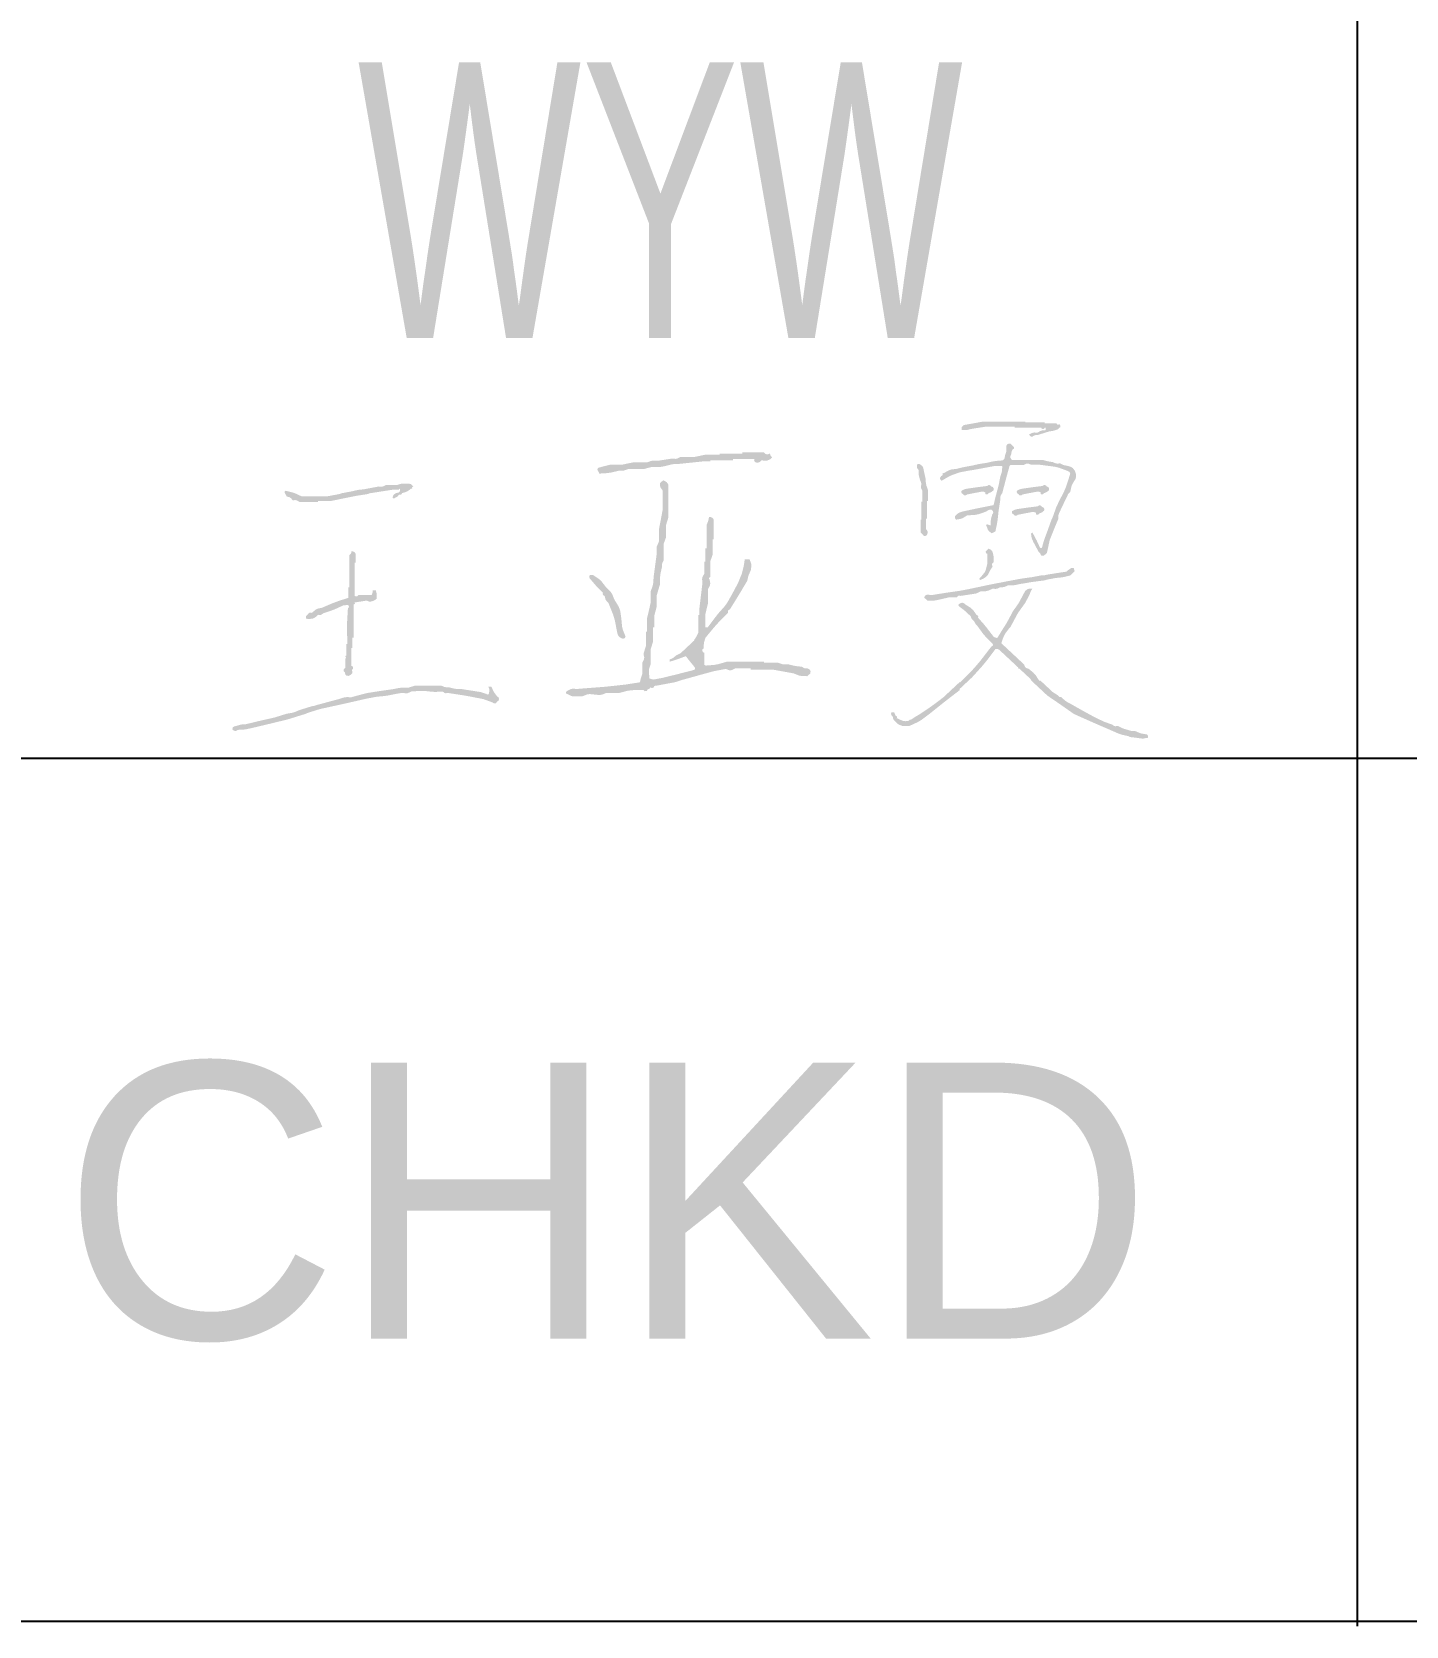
# Model space of a CAD drawing. Header units: millimetres. Extents: x -74 to 521, y -177 to 244.
# Drawn here: x 484.18 to 490.83, y -0.73 to 6.99 of the extents above; entities that cross this region are included whole.
import ezdxf

# ---------------------------------------------------------------- set-up
doc = ezdxf.new("R2010")
doc.units = ezdxf.units.MM
doc.styles.add('Arial', font='ARIAL.TTF', dxfattribs={"height": 0.2})
doc.styles.add('Arial Narrow', font='ARIALN.TTF', dxfattribs={"height": 0.2})

# ---------------------------------------------------------------- blocks, each defined once
blk = doc.blocks.new('Unknown-251777438-5458')
at = {"color": 7, "linetype": 'Continuous'}
for p, q in [((490.5972, -0.7289), (490.5972, 28.708)), ((426.8342, 3.4766), (506.0165, 3.4764)), ((426.8342, -0.7053), (505.9918, -0.7053))]:
    blk.add_line(p, q, dxfattribs=at)
at = {"color": 7, "linetype": 'Continuous', "style": 'Arial'}
blk.add_text('CHKD', height=1.33711, dxfattribs=at).set_placement((484.3169, 0.6641))
blk = doc.blocks.new('Unknown-251777438-5460')
at = {"linetype": 'Continuous'}
for points in [[(489.1528, 5.0941), (489.1481, 5.0912), (489.1415, 5.0933), (489.1395, 5.0982), (489.0821, 5.0982), (489.0821, 5.1023), (488.9892, 5.1023), (488.9892, 5.1064), (488.7815, 5.1064), (488.7453, 5.0996), (488.7271, 5.0963), (488.6908, 5.0899), (488.6798, 5.0796), (488.6798, 5.0651), (488.6994, 5.0654), (488.7094, 5.0667), (488.7284, 5.0713), (488.7947, 5.0817), (488.9362, 5.0817), (488.9362, 5.0775), (489.0644, 5.0775), (489.0679, 5.0718), (489.0771, 5.0707), (489.0821, 5.0755), (489.083, 5.0771), (489.0845, 5.0778), (489.0865, 5.0775), (489.0865, 5.0651), (489.0698, 5.0637), (489.061, 5.0609), (489.0467, 5.0528), (489.0324, 5.0539), (489.0243, 5.0525), (489.0113, 5.0466), (489.0086, 5.0459), (489.0074, 5.0424), (489.0142, 5.0346), (489.0227, 5.0337), (489.029, 5.0383), (489.0376, 5.0408), (489.0422, 5.0417), (489.0511, 5.0424), (489.1042, 5.059), (489.1213, 5.0616), (489.1298, 5.0637), (489.1462, 5.0693), (489.1572, 5.0796), (489.1583, 5.0855), (489.157, 5.0895)], [(487.7507, 4.9517), (487.7398, 4.9475), (487.7301, 4.9493), (487.7218, 4.9571), (487.6179, 4.9571), (487.6179, 4.9517), (487.5082, 4.9517), (487.5082, 4.9463), (487.4389, 4.9463), (487.387, 4.9355), (487.3177, 4.9355), (487.3033, 4.928), (487.2937, 4.926), (487.2773, 4.9274), (487.208, 4.9167), (487.1869, 4.9178), (487.1755, 4.9161), (487.156, 4.9086), (487.0867, 4.9086), (487.0348, 4.8978), (486.977, 4.8978), (486.9458, 4.8897), (486.925, 4.8843), (486.9188, 4.8819), (486.9157, 4.8771), (486.9164, 4.8708), (486.9203, 4.8646), (486.922, 4.8613), (486.925, 4.8546), (486.9624, 4.8569), (486.9811, 4.8596), (487.0174, 4.8681), (487.0362, 4.8682), (487.0461, 4.8699), (487.0636, 4.8762), (487.1387, 4.8762), (487.1791, 4.887), (487.2116, 4.8861), (487.2284, 4.8878), (487.2599, 4.8951), (487.2756, 4.8993), (487.284, 4.9004), (487.3003, 4.9005), (487.4303, 4.914), (487.462, 4.914), (487.462, 4.9194), (487.5717, 4.9194), (487.5717, 4.9247), (487.6756, 4.9247), (487.6748, 4.918), (487.6764, 4.9135), (487.6814, 4.9086), (487.6938, 4.9079), (487.7018, 4.9109), (487.7103, 4.9194), (487.7275, 4.9164), (487.7378, 4.9177), (487.7536, 4.9247), (487.7622, 4.9328), (487.7562, 4.9395), (487.7538, 4.9435)], [(488.5144, 4.7224), (489.0944, 4.7668), (489.0893, 4.7638), (489.0787, 4.7596), (489.0746, 4.7549), (489.0693, 4.7535), (489.0632, 4.7555), (489.0632, 4.7637), (489.058, 4.7657), (489.0499, 4.7679), (489.0198, 4.7623), (489.0048, 4.7594), (488.9748, 4.7534), (488.9684, 4.7489), (488.9601, 4.7498), (488.9549, 4.7555), (488.9487, 4.7595), (488.9464, 4.7652), (488.9482, 4.772), (488.9598, 4.7778), (488.9663, 4.78), (488.9792, 4.7823), (489.0163, 4.7876), (489.0349, 4.7901), (489.072, 4.7947), (489.0784, 4.7992), (489.0868, 4.7983), (489.0919, 4.7926), (489.1, 4.7887), (489.1037, 4.7825), (489.103, 4.7741), (489.0944, 4.7668), (489.2174, 4.8062), (489.2324, 4.8298), (489.2342, 4.8455), (489.2332, 4.854), (489.228, 4.869), (489.2182, 4.8814), (489.2104, 4.8868), (489.1948, 4.8917), (489.1792, 4.8946), (489.1713, 4.8971), (489.1572, 4.9041), (489.1429, 4.903), (489.1348, 4.9044), (489.1219, 4.9103), (489.1022, 4.9134), (489.0924, 4.9154), (489.0732, 4.9206), (488.9229, 4.9206), (488.9165, 4.9306), (488.9159, 4.9389), (488.9207, 4.9495), (488.9216, 4.9589), (488.923, 4.9638), (488.9273, 4.9722), (488.9328, 4.9751), (488.934, 4.9826), (488.9163, 4.9991), (488.9072, 4.9998), (488.9006, 4.9963), (488.8964, 4.9888), (488.8971, 4.9696), (488.8957, 4.9596), (488.8898, 4.9413), (488.8885, 4.9314), (488.8859, 4.926), (488.8787, 4.9186), (488.8466, 4.9159), (488.8305, 4.9134), (488.7991, 4.9062), (488.7724, 4.9024), (488.7591, 4.8999), (488.7328, 4.8938), (488.7008, 4.8881), (488.6848, 4.8848), (488.6533, 4.8773), (488.6311, 4.8747), (488.6196, 4.8711), (488.5951, 4.858), (488.5869, 4.8546), (488.588, 4.8491), (488.5856, 4.8447), (488.5803, 4.8422), (488.5753, 4.8344), (488.5761, 4.8263), (488.5825, 4.8195), (488.6159, 4.8393), (488.6339, 4.8477), (488.6709, 4.8608), (488.7151, 4.869), (488.7417, 4.8732), (488.8411, 4.8917), (488.8743, 4.8917), (488.877, 4.8895), (488.8778, 4.8867), (488.8765, 4.8835), (488.8751, 4.8667), (488.8733, 4.8582), (488.8677, 4.8422), (488.8588, 4.7968), (488.8411, 4.7307), (488.8389, 4.7191), (488.8375, 4.7133), (488.8345, 4.7018), (488.7743, 4.6899), (488.7442, 4.6837), (488.6842, 4.6708), (488.6686, 4.6653), (488.661, 4.6609), (488.6488, 4.6502), (488.6471, 4.6428), (488.6483, 4.6377), (488.6533, 4.6316), (488.6759, 4.6355), (488.6874, 4.64), (488.7063, 4.6523), (488.7442, 4.6544), (488.7636, 4.6582), (488.7991, 4.6708), (488.8081, 4.6771), (488.8145, 4.6791), (488.8257, 4.6791), (488.8321, 4.6722), (488.8329, 4.6642), (488.8279, 4.6564), (488.8222, 4.6354), (488.8208, 4.6243), (488.8212, 4.6027), (488.8036, 4.6089), (488.7996, 4.607), (488.7984, 4.6018), (488.8014, 4.5986), (488.8064, 4.5833), (488.8122, 4.5754), (488.8257, 4.5655), (488.8326, 4.5691), (488.8361, 4.5708), (488.8434, 4.5738), (488.8515, 4.6131), (488.8546, 4.633), (488.8588, 4.6729), (488.8677, 4.7307), (488.8678, 4.7427), (488.8698, 4.7494), (488.8765, 4.7596), (488.8904, 4.8125), (488.8974, 4.839), (488.9119, 4.8917), (488.9163, 4.8959), (488.9804, 4.8959), (488.9926, 4.9026), (489.0028, 4.9032), (489.0158, 4.8979), (489.0441, 4.8982), (489.0584, 4.8974), (489.0865, 4.8938), (489.1309, 4.8879), (489.1531, 4.8824), (489.1948, 4.867), (489.2027, 4.862), (489.2057, 4.855), (489.2036, 4.8463), (489.1867, 4.7937), (489.176, 4.7678), (489.1506, 4.7183), (489.1373, 4.6894), (489.1197, 4.6399), (489.1152, 4.6316), (489.0931, 4.5697), (489.0819, 4.5404), (489.077, 4.5255), (489.0688, 4.4954), (489.0644, 4.4937), (489.0598, 4.4955), (489.0578, 4.4995), (489.0446, 4.528), (489.0375, 4.542), (489.0224, 4.5697), (489.0208, 4.5671), (489.0189, 4.5659), (489.0158, 4.5655), (489.0178, 4.5486), (489.0201, 4.5401), (489.0268, 4.5243), (489.0533, 4.4747), (489.0593, 4.4693), (489.0618, 4.4656), (489.0644, 4.4582), (489.0723, 4.4563), (489.078, 4.4575), (489.0843, 4.4623), (489.0931, 4.4706), (489.1064, 4.5325), (489.1229, 4.5739), (489.1313, 4.5945), (489.1484, 4.6357), (489.1479, 4.6474), (489.1489, 4.6536), (489.1528, 4.6646), (489.1703, 4.7019), (489.1792, 4.7204), (489.197, 4.7575), (489.2059, 4.7658), (489.2118, 4.7927), (489.2174, 4.8062), (489.0944, 4.7668), (488.826, 4.7668), (488.8345, 4.7741), (488.8353, 4.7825), (488.8316, 4.7887), (488.8235, 4.7926), (488.8183, 4.7983), (488.81, 4.7992), (488.8036, 4.7947), (488.7664, 4.7901), (488.7478, 4.7876), (488.7107, 4.7823), (488.6978, 4.78), (488.6914, 4.7778), (488.6798, 4.772), (488.6779, 4.7652), (488.6802, 4.7595), (488.6864, 4.7555), (488.6916, 4.7498), (488.6999, 4.7489), (488.7063, 4.7534), (488.7363, 4.7594), (488.7514, 4.7623), (488.7815, 4.7679), (488.7869, 4.7666), (488.7947, 4.7637), (488.7947, 4.7555), (488.8008, 4.7535), (488.8062, 4.7549), (488.8102, 4.7596), (488.8208, 4.7638), (488.826, 4.7668), (489.0944, 4.7668), (488.5144, 4.7224), (488.5162, 4.7224), (488.5162, 4.7761), (488.5091, 4.7969), (488.5068, 4.808), (488.5052, 4.8298), (488.4963, 4.8711), (488.4941, 4.8831), (488.4904, 4.8896), (488.4808, 4.8979), (488.475, 4.9018), (488.4678, 4.9009), (488.4632, 4.8959), (488.4634, 4.8854), (488.4655, 4.8796), (488.472, 4.8711), (488.4717, 4.8545), (488.4726, 4.846), (488.4764, 4.8298), (488.4853, 4.805), (488.4825, 4.792), (488.4835, 4.784), (488.4897, 4.772), (488.4897, 4.7183), (488.4853, 4.7183), (488.4853, 4.6316), (488.4808, 4.6316), (488.4808, 4.5697), (488.4875, 4.5634), (488.4906, 4.5601), (488.4963, 4.5532), (488.5027, 4.5522), (488.5069, 4.5533), (488.5118, 4.5573), (488.5155, 4.5685), (488.5142, 4.5764), (488.5074, 4.5862), (488.5074, 4.6357), (488.5118, 4.6357), (488.5118, 4.7224)], [(486.0011, 4.806), (485.9955, 4.8065), (485.9847, 4.8059), (485.9687, 4.8059), (485.9603, 4.8044), (485.9454, 4.7991), (485.8913, 4.7991), (485.879, 4.7928), (485.871, 4.7912), (485.857, 4.7922), (485.7833, 4.7784), (485.7614, 4.7763), (485.7505, 4.7744), (485.7292, 4.7692), (485.6678, 4.7578), (485.6777, 4.7578), (485.604, 4.744), (485.4836, 4.744), (485.4536, 4.758), (485.4375, 4.7636), (485.4051, 4.7715), (485.401, 4.7675), (485.4001, 4.7629), (485.4026, 4.7578), (485.406, 4.7525), (485.4075, 4.7497), (485.41, 4.744), (485.4236, 4.7404), (485.4307, 4.736), (485.4394, 4.7257), (485.4537, 4.7261), (485.4619, 4.7239), (485.4738, 4.7165), (485.5622, 4.7165), (485.5622, 4.7211), (485.6212, 4.7211), (485.6703, 4.7313), (485.6948, 4.7363), (485.744, 4.7463), (485.8177, 4.7578), (485.8029, 4.7578), (485.9208, 4.7761), (485.9552, 4.7761), (485.9547, 4.7787), (485.9574, 4.7811), (485.9601, 4.7807), (485.9588, 4.7697), (485.952, 4.7626), (485.9405, 4.7601), (485.9311, 4.7543), (485.927, 4.7493), (485.9233, 4.7394), (485.9255, 4.7352), (485.9318, 4.734), (485.9356, 4.7371), (485.9447, 4.7419), (485.949, 4.7454), (485.9552, 4.7532), (485.9617, 4.7521), (485.9669, 4.7546), (485.9699, 4.7601), (485.9867, 4.7651), (485.9949, 4.769), (486.0092, 4.7784), (486.0118, 4.7813), (486.0153, 4.7821), (486.0191, 4.7807), (486.0171, 4.7853), (486.0192, 4.7901), (486.024, 4.7922), (486.0117, 4.8036)], [(487.9326, 3.9109), (487.9216, 3.9109), (487.9154, 3.9129), (487.9066, 3.919), (487.8809, 3.9216), (487.8681, 3.9237), (487.8431, 3.9298), (487.822, 3.9298), (487.8111, 3.9315), (487.7911, 3.9379), (487.7218, 3.9379), (487.7218, 3.9433), (487.5428, 3.9433), (487.5024, 3.9317), (487.4811, 3.9278), (487.4389, 3.9244), (487.4377, 3.9265), (487.4357, 3.9274), (487.4331, 3.9271), (487.4331, 3.9864), (487.4251, 3.9908), (487.4236, 4.0019), (487.4303, 4.008), (487.4311, 4.0287), (487.4329, 4.0393), (487.4389, 4.0592), (487.4805, 4.1095), (487.5025, 4.1339), (487.5486, 4.1806), (487.5473, 4.1877), (487.5504, 4.1935), (487.5573, 4.1967), (487.5913, 4.2515), (487.608, 4.279), (487.641, 4.3343), (487.6459, 4.3552), (487.6494, 4.3657), (487.6583, 4.3855), (487.6616, 4.4069), (487.6603, 4.419), (487.6525, 4.4394), (487.6295, 4.4394), (487.625, 4.4112), (487.6221, 4.3971), (487.615, 4.3693), (487.6079, 4.3521), (487.6045, 4.3435), (487.5977, 4.3262), (487.5688, 4.2722), (487.5456, 4.2309), (487.5314, 4.2111), (487.4995, 4.1752), (487.4797, 4.1494), (487.4699, 4.1365), (487.4505, 4.1105), (487.4389, 4.1105), (487.4389, 4.1752), (487.4505, 4.2237), (487.4505, 4.2938), (487.4603, 4.3112), (487.4624, 4.3229), (487.4591, 4.3423), (487.456, 4.3457), (487.4575, 4.3516), (487.462, 4.3531), (487.462, 4.4286), (487.4736, 4.461), (487.4736, 4.5365), (487.4793, 4.5365), (487.4793, 4.6308), (487.4737, 4.6396), (487.4671, 4.6434), (487.4562, 4.6443), (487.4533, 4.6289), (487.451, 4.6211), (487.4447, 4.6066), (487.4447, 4.4933), (487.4389, 4.4933), (487.4389, 4.4286), (487.4331, 4.4286), (487.4331, 4.3693), (487.4246, 4.3537), (487.4226, 4.3436), (487.4245, 4.3262), (487.41, 4.2048), (487.41, 4.1698), (487.4043, 4.1698), (487.4043, 4.0835), (487.3989, 4.0726), (487.396, 4.0671), (487.3898, 4.0565), (487.3867, 4.0527), (487.3854, 4.0504), (487.3841, 4.0457), (487.3177, 3.9837), (487.3027, 3.9769), (487.2955, 3.9725), (487.283, 3.9622), (487.2763, 3.9585), (487.2728, 3.9569), (487.2657, 3.9541), (487.2657, 3.9433), (487.2972, 3.9531), (487.3129, 3.9585), (487.3436, 3.9702), (487.3608, 3.9485), (487.3694, 3.9378), (487.387, 3.9163), (487.3892, 3.9109), (487.3868, 3.9053), (487.3812, 3.9028), (487.3212, 3.8874), (487.2912, 3.8798), (487.2311, 3.8651), (487.1878, 3.857), (487.1795, 3.8583), (487.1753, 3.8594), (487.1675, 3.8624), (487.1662, 3.8796), (487.1657, 3.8883), (487.1647, 3.9055), (487.1733, 3.9298), (487.1733, 4.0026), (487.1849, 4.0404), (487.1849, 4.1105), (487.1906, 4.1105), (487.1906, 4.1644), (487.2022, 4.2075), (487.2022, 4.2615), (487.2089, 4.2852), (487.2124, 4.2971), (487.2195, 4.3208), (487.2192, 4.3533), (487.221, 4.3698), (487.2282, 4.4017), (487.2283, 4.415), (487.2302, 4.4222), (487.2368, 4.434), (487.2368, 4.5149), (487.2484, 4.5473), (487.2484, 4.6066), (487.2599, 4.6443), (487.2599, 4.8007), (487.2522, 4.8115), (487.2463, 4.8164), (487.2339, 4.8223), (487.2195, 4.8088), (487.2194, 4.7941), (487.2221, 4.7858), (487.2311, 4.7738), (487.2311, 4.6767), (487.2243, 4.64), (487.2208, 4.6217), (487.2137, 4.585), (487.2137, 4.5257), (487.2022, 4.4987), (487.2022, 4.461), (487.1878, 4.3531), (487.186, 4.3246), (487.183, 4.3101), (487.1733, 4.283), (487.1733, 4.2291), (487.1667, 4.1988), (487.1632, 4.1837), (487.156, 4.1536), (487.156, 4.0889), (487.1502, 4.0889), (487.1502, 4.0188), (487.1387, 3.981), (487.1424, 3.964), (487.141, 3.9536), (487.1329, 3.9379), (487.1329, 3.884), (487.1275, 3.868), (487.1252, 3.8599), (487.1214, 3.8435), (487.0521, 3.8327), (486.9932, 3.8262), (486.9539, 3.822), (486.8153, 3.8112), (486.7978, 3.8128), (486.7876, 3.8109), (486.772, 3.8031), (486.7663, 3.7998), (486.7638, 3.7959), (486.7634, 3.7896), (486.7923, 3.7761), (486.8442, 3.7761), (486.8657, 3.7847), (486.8787, 3.7865), (486.9252, 3.7819), (486.9382, 3.7837), (486.9597, 3.7923), (487.0232, 3.7923), (487.0636, 3.8031), (487.0935, 3.8059), (487.1086, 3.8064), (487.1387, 3.8058), (487.1444, 3.8004), (487.155, 3.8018), (487.1589, 3.8085), (487.1656, 3.8114), (487.1688, 3.8138), (487.1733, 3.8193), (487.1794, 3.8155), (487.1881, 3.8182), (487.1906, 3.8246), (487.195, 3.8265), (487.1974, 3.8271), (487.2022, 3.8273), (487.2599, 3.8381), (487.2858, 3.8428), (487.2986, 3.8461), (487.3234, 3.8543), (487.3858, 3.8716), (487.417, 3.8803), (487.4793, 3.8974), (487.5371, 3.9082), (487.5542, 3.9018), (487.5671, 3.9025), (487.5833, 3.9109), (487.6583, 3.9109), (487.6583, 3.9055), (487.7622, 3.9055), (487.8038, 3.8981), (487.8246, 3.8943), (487.8662, 3.8867), (487.8911, 3.8766), (487.9054, 3.8737), (487.9326, 3.8732), (487.947, 3.8867), (487.948, 3.8977), (487.9431, 3.9059)], [(489.0685, 4.6941), (489.0633, 4.6998), (489.055, 4.7006), (489.0486, 4.6961), (489.0114, 4.6915), (488.9929, 4.689), (488.9558, 4.6837), (488.9429, 4.6814), (488.9364, 4.6792), (488.9248, 4.6734), (488.923, 4.6666), (488.9253, 4.6609), (488.9315, 4.6569), (488.9366, 4.6512), (488.945, 4.6503), (488.9514, 4.6548), (488.9814, 4.6608), (488.9964, 4.6637), (489.0265, 4.6693), (489.0346, 4.6672), (489.0398, 4.6652), (489.0398, 4.6569), (489.0459, 4.6549), (489.0512, 4.6563), (489.0552, 4.661), (489.0659, 4.6652), (489.071, 4.6683), (489.0796, 4.6755), (489.0803, 4.684), (489.0766, 4.6902)], [(488.8301, 4.4747), (488.8242, 4.483), (488.8197, 4.4867), (488.8102, 4.4912), (488.7991, 4.4809), (488.7961, 4.4756), (488.798, 4.4695), (488.8036, 4.4665), (488.8036, 4.4148), (488.797, 4.3882), (488.7903, 4.3747), (488.7726, 4.3529), (488.7677, 4.349), (488.7662, 4.3442), (488.7682, 4.3385), (488.7861, 4.3461), (488.7946, 4.3519), (488.808, 4.3653), (488.8156, 4.3815), (488.82, 4.3895), (488.8301, 4.4045), (488.8266, 4.4123), (488.8281, 4.4192), (488.8345, 4.4252), (488.8353, 4.445), (488.8344, 4.4552)], [(485.8422, 4.2898), (485.8275, 4.2898), (485.8267, 4.2805), (485.8257, 4.2758), (485.8226, 4.2669), (485.7587, 4.2669), (485.7536, 4.261), (485.7466, 4.2594), (485.7391, 4.2623), (485.7391, 4.4229), (485.744, 4.4229), (485.744, 4.4664), (485.7392, 4.4739), (485.7336, 4.4771), (485.7243, 4.4779), (485.7226, 4.4699), (485.7204, 4.4657), (485.7145, 4.4596), (485.7145, 4.3036), (485.7096, 4.3036), (485.7096, 4.2531), (485.6577, 4.236), (485.632, 4.2263), (485.5819, 4.2049), (485.5601, 4.2001), (485.5488, 4.1943), (485.5328, 4.1797), (485.5246, 4.1816), (485.5179, 4.1793), (485.5131, 4.1728), (485.5033, 4.1637), (485.5033, 4.1522), (485.5121, 4.1506), (485.518, 4.1499), (485.5376, 4.1525), (485.5482, 4.1575), (485.5622, 4.1705), (485.5724, 4.1692), (485.5791, 4.1711), (485.5868, 4.1774), (485.627, 4.1909), (485.6468, 4.1987), (485.685, 4.2164), (485.6929, 4.2169), (485.6969, 4.2174), (485.7047, 4.2187), (485.7108, 4.2156), (485.7121, 4.2072), (485.7071, 4.2027), (485.7029, 4.133), (485.7024, 4.098), (485.7047, 4.0283), (485.6998, 4.0283), (485.6998, 3.9733), (485.696, 3.972), (485.6946, 3.9669), (485.6973, 3.9641), (485.6984, 3.9623), (485.697, 3.9597), (485.6949, 3.9595), (485.6949, 3.9136), (485.6873, 3.9077), (485.6863, 3.8979), (485.6924, 3.8907), (485.6943, 3.8818), (485.7001, 3.8764), (485.7096, 3.8746), (485.7184, 3.8787), (485.7226, 3.8816), (485.7292, 3.8884), (485.7268, 3.9044), (485.7325, 3.9096), (485.7312, 3.9191), (485.7243, 3.9228), (485.7243, 4.01), (485.7292, 4.01), (485.7292, 4.0604), (485.7342, 4.0604), (485.7342, 4.221), (485.7385, 4.2214), (485.7413, 4.2266), (485.7391, 4.2302), (485.798, 4.2394), (485.8089, 4.235), (485.816, 4.2344), (485.8275, 4.2371), (485.8363, 4.2411), (485.8405, 4.2441), (485.8471, 4.2508), (485.8469, 4.2665), (485.8459, 4.2745)], [(487.0319, 4.1482), (487.0264, 4.1888), (487.0189, 4.2097), (486.9972, 4.2453), (486.9867, 4.2716), (486.9779, 4.2845), (486.9568, 4.3046), (486.936, 4.3319), (486.9226, 4.3445), (486.8933, 4.3639), (486.8789, 4.3639), (486.8763, 4.3543), (486.8779, 4.3474), (486.8846, 4.3396), (486.9065, 4.3139), (486.9181, 4.3015), (486.9424, 4.2776), (486.941, 4.2705), (486.9441, 4.2647), (486.951, 4.2615), (486.954, 4.2473), (486.958, 4.2398), (486.9684, 4.2291), (486.9913, 4.1726), (487.0001, 4.143), (487.0117, 4.0835), (487.0157, 4.0709), (487.0206, 4.0644), (487.0319, 4.0565), (487.0404, 4.0547), (487.0476, 4.0575), (487.0521, 4.0646), (487.0392, 4.0967), (487.035, 4.1141)], [(489.2235, 4.3963), (489.2156, 4.3981), (489.21, 4.3969), (489.2036, 4.3921), (489.1969, 4.3879), (489.1937, 4.3853), (489.1882, 4.3797), (489.151, 4.3741), (489.1325, 4.3712), (489.0953, 4.3653), (489.0832, 4.3626), (489.0769, 4.3618), (489.0644, 4.3612), (489.0202, 4.3529), (488.9972, 4.3497), (488.9857, 4.3481), (488.9627, 4.3446), (488.9185, 4.3364), (488.837, 4.3206), (488.7963, 4.3124), (488.7151, 4.2951), (488.6709, 4.2868), (488.6267, 4.2805), (488.6046, 4.2772), (488.5604, 4.2703), (488.5413, 4.2671), (488.5312, 4.2666), (488.5118, 4.2683), (488.5048, 4.2644), (488.5016, 4.2609), (488.4985, 4.2538), (488.514, 4.2394), (488.5398, 4.2389), (488.553, 4.2402), (488.5781, 4.2456), (488.6223, 4.2559), (488.6577, 4.2559), (488.662, 4.2616), (488.668, 4.2637), (488.6754, 4.2621), (488.7284, 4.2703), (488.7469, 4.2731), (488.7563, 4.2762), (488.7726, 4.2848), (488.7886, 4.2837), (488.7971, 4.2846), (488.8124, 4.2889), (488.8301, 4.2972), (488.8444, 4.296), (488.8525, 4.2974), (488.8655, 4.3034), (488.8819, 4.3046), (488.8905, 4.3068), (488.9052, 4.3137), (488.9284, 4.3133), (488.9403, 4.3146), (488.9627, 4.3199), (488.9823, 4.3226), (488.992, 4.3243), (489.0113, 4.3281), (489.0732, 4.3364), (489.0805, 4.3371), (489.0841, 4.338), (489.0909, 4.3405), (489.1351, 4.3488), (489.1637, 4.3517), (489.1781, 4.3542), (489.2059, 4.3612), (489.228, 4.3818), (489.2255, 4.3874), (489.2246, 4.3903)], [(489.5772, 3.5911), (489.5535, 3.5948), (489.5416, 3.5982), (489.5197, 3.6076), (489.5072, 3.6072), (489.5006, 3.6081), (489.4888, 3.6118), (489.4668, 3.6182), (489.4561, 3.6224), (489.4357, 3.6324), (489.425, 3.6305), (489.4177, 3.6322), (489.4092, 3.6386), (489.388, 3.6461), (489.3738, 3.651), (489.3296, 3.6716), (489.2816, 3.6976), (489.2578, 3.7109), (489.2103, 3.7377), (489.189, 3.7492), (489.1789, 3.7565), (489.1616, 3.7728), (489.1558, 3.7718), (489.1511, 3.774), (489.1484, 3.779), (489.1325, 3.789), (489.1219, 3.7955), (489.0644, 3.8492), (489.0617, 3.8514), (489.0591, 3.852), (489.0556, 3.8512), (489.0392, 3.877), (489.0285, 3.889), (489.0047, 3.909), (488.9929, 3.9128), (488.9867, 3.9186), (488.9826, 3.9297), (488.8721, 4.0329), (488.883, 4.0645), (488.8913, 4.0801), (488.9119, 4.1072), (488.9163, 4.1114), (488.9517, 4.1774), (488.9656, 4.1974), (488.9727, 4.2073), (488.987, 4.227), (489.0091, 4.2683), (489.0131, 4.2803), (489.0158, 4.2862), (489.0224, 4.2972), (489.0117, 4.2979), (489.0058, 4.297), (488.9959, 4.293), (488.987, 4.2848), (488.9561, 4.227), (488.9456, 4.212), (488.9403, 4.2046), (488.9296, 4.1898), (488.8986, 4.132), (488.8798, 4.1024), (488.8706, 4.0875), (488.8522, 4.0577), (488.8396, 4.0616), (488.8332, 4.0661), (488.8257, 4.0763), (488.8002, 4.1092), (488.787, 4.1254), (488.7594, 4.1568), (488.7604, 4.1622), (488.758, 4.1667), (488.7527, 4.1692), (488.7354, 4.1935), (488.7235, 4.2046), (488.6975, 4.2208), (488.6896, 4.2277), (488.6807, 4.2291), (488.6709, 4.2249), (488.6655, 4.2221), (488.6643, 4.2146), (488.6687, 4.2105), (488.692, 4.1927), (488.7031, 4.1832), (488.724, 4.163), (488.7277, 4.1528), (488.7311, 4.1477), (488.7395, 4.1403), (488.7452, 4.1296), (488.7489, 4.1246), (488.7571, 4.1155), (488.783, 4.0794), (488.7978, 4.0622), (488.8301, 4.0308), (488.8316, 4.0247), (488.8293, 4.0196), (488.8235, 4.0164), (488.7677, 3.9439), (488.7375, 3.909), (488.6732, 3.843), (488.6705, 3.8437), (488.6682, 3.843), (488.6665, 3.8409), (488.5914, 3.7707), (488.5448, 3.7355), (488.5209, 3.7185), (488.472, 3.6861), (488.4574, 3.6776), (488.4503, 3.6731), (488.4366, 3.6634), (488.4307, 3.6632), (488.4271, 3.6615), (488.4234, 3.6572), (488.4075, 3.655), (488.3985, 3.656), (488.3836, 3.6613), (488.3767, 3.6649), (488.3731, 3.6666), (488.3659, 3.6696), (488.3669, 3.675), (488.3646, 3.6794), (488.3593, 3.682), (488.3569, 3.6887), (488.3556, 3.692), (488.3526, 3.6985), (488.3394, 3.6985), (488.3381, 3.6899), (488.3399, 3.6843), (488.346, 3.6778), (488.3487, 3.6659), (488.3523, 3.6597), (488.3615, 3.651), (488.3719, 3.6413), (488.3787, 3.6372), (488.3924, 3.6324), (488.4278, 3.6324), (488.4663, 3.6502), (488.4848, 3.6611), (488.5184, 3.6861), (488.5789, 3.7345), (488.6094, 3.7585), (488.6709, 3.8058), (488.6701, 3.8091), (488.6707, 3.8115), (488.6732, 3.8141), (488.7306, 3.8678), (488.7782, 3.9204), (488.8008, 3.9477), (488.8434, 4.004), (488.8504, 4.0052), (488.8546, 4.0047), (488.861, 4.0019), (488.9517, 3.9173), (488.9541, 3.9147), (488.9547, 3.9124), (488.9539, 3.909), (488.9574, 3.9098), (488.96, 3.9092), (488.9627, 3.907), (489.0136, 3.8595), (489.018, 3.8512), (489.0953, 3.779), (489.1469, 3.7438), (489.1725, 3.726), (489.2235, 3.6902), (489.2985, 3.6567), (489.336, 3.6402), (489.4114, 3.6076), (489.4402, 3.5949), (489.4556, 3.5898), (489.4866, 3.5829), (489.4957, 3.5788), (489.5008, 3.5775), (489.5109, 3.5767), (489.5573, 3.5705), (489.567, 3.5724), (489.5718, 3.5732), (489.5816, 3.5746), (489.583, 3.5813), (489.5818, 3.5858)], [(486.4292, 3.776), (486.4164, 3.7932), (486.4108, 3.8026), (486.4022, 3.8219), (486.3875, 3.8219), (486.3921, 3.8097), (486.3926, 3.8024), (486.3899, 3.7898), (486.3879, 3.7855), (486.3813, 3.7842), (486.3776, 3.7875), (486.3482, 3.7966), (486.2597, 3.8104), (486.2339, 3.8112), (486.2208, 3.8131), (486.1959, 3.8196), (486.1818, 3.8196), (486.1743, 3.8211), (486.1615, 3.8265), (486.0289, 3.8265), (485.9994, 3.8173), (485.9698, 3.8175), (485.9547, 3.8161), (485.9257, 3.8104), (485.8765, 3.8034), (485.852, 3.7997), (485.8029, 3.792), (485.7714, 3.7841), (485.7557, 3.7799), (485.7243, 3.7714), (485.6995, 3.7716), (485.6865, 3.7697), (485.6629, 3.7622), (485.6187, 3.7504), (485.5966, 3.7444), (485.5524, 3.7324), (485.5449, 3.7295), (485.5408, 3.7285), (485.5328, 3.7278), (485.4738, 3.7095), (485.4494, 3.6993), (485.4363, 3.6956), (485.41, 3.6911), (485.351, 3.6728), (485.2959, 3.6604), (485.2684, 3.654), (485.2135, 3.6407), (485.1935, 3.6392), (485.1834, 3.6373), (485.1644, 3.6315), (485.1548, 3.6297), (485.1491, 3.6243), (485.1472, 3.6154), (485.1553, 3.6087), (485.1649, 3.6079), (485.1742, 3.6131), (485.2019, 3.6145), (485.2159, 3.6164), (485.243, 3.6223), (485.3118, 3.6386), (485.3462, 3.6469), (485.4149, 3.6636), (485.5033, 3.6911), (485.5131, 3.6957), (485.5721, 3.7141), (485.6626, 3.7338), (485.7077, 3.7439), (485.798, 3.7645), (485.8471, 3.7737), (485.8848, 3.7771), (485.9036, 3.7799), (485.9405, 3.7875), (485.9617, 3.7911), (485.9729, 3.7916), (485.9945, 3.7898), (486.0141, 3.7989), (486.0416, 3.801), (486.0554, 3.8015), (486.0829, 3.8012), (486.1161, 3.7975), (486.1331, 3.7971), (486.1664, 3.7989), (486.174, 3.7924), (486.1809, 3.7905), (486.191, 3.792), (486.2794, 3.7783), (486.3629, 3.7622), (486.3894, 3.7525), (486.4071, 3.7462), (486.4142, 3.7412), (486.4235, 3.7421), (486.4292, 3.7485), (486.4366, 3.7553), (486.4391, 3.7637), (486.4366, 3.7707)]]:
    blk.add_hatch(color=3, dxfattribs=at).paths.add_polyline_path(points)
at = {"color": 6, "linetype": 'Continuous', "style": 'Arial Narrow', "width": 0.75}
blk.add_text('WYW', height=1.3362, dxfattribs=at).set_placement((485.754, 5.5112))

msp = doc.modelspace()

# ---------------------------------------------------------------- block references
for name in ['Unknown-251777438-5458', 'Unknown-251777438-5460']:
    msp.add_blockref(name, (0, 0))

doc.saveas('drawing.dxf')
